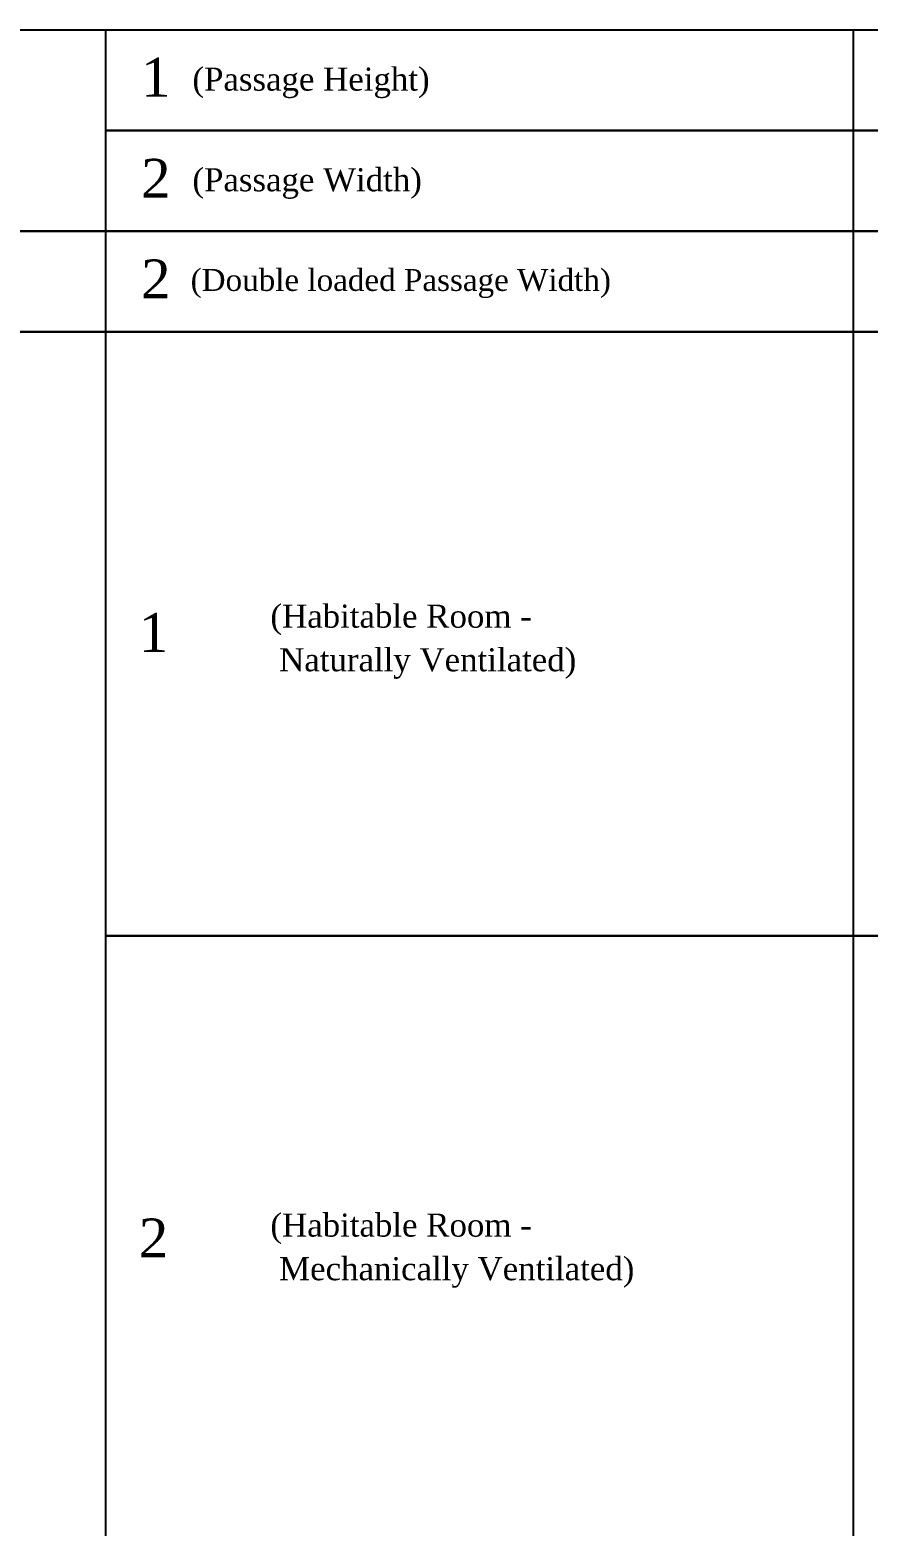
# Model space of a CAD drawing. Header units: millimetres. Extents: x -9481 to -9286, y 28694 to 28853.
# Drawn here: x -9462.12 to -9457.79, y 28758.33 to 28766.07 of the extents above; entities that cross this region are included whole.
import ezdxf

# ---------------------------------------------------------------- set-up
doc = ezdxf.new("R2010")
doc.units = ezdxf.units.MM
doc.linetypes.add('CONTINULUS', pattern=[0])
doc.styles.add('MtXpl_Georgia', font='georgiab.ttf')

msp = doc.modelspace()

# ---------------------------------------------------------------- linework, layer by layer
for p, q in [((-9461.731845, 28766.069052), (-9461.731845, 28765.546902)), ((-9457.862239, 28766.069052), (-9457.862239, 28765.548405)), ((-9461.731845, 28765.548405), (-9461.731845, 28765.026255)), ((-9457.862239, 28765.548405), (-9457.862239, 28765.027759)), ((-9461.731845, 28765.027759), (-9461.731845, 28764.505608)), ((-9457.862239, 28765.027759), (-9457.862239, 28764.507112)), ((-9461.731845, 28764.507112), (-9461.731845, 28761.38323)), ((-9457.862239, 28764.507112), (-9457.862239, 28763.986465)), ((-9457.862239, 28763.986465), (-9457.862239, 28763.465818)), ((-9457.862239, 28763.465818), (-9457.862239, 28762.945171)), ((-9457.862239, 28762.945171), (-9457.862239, 28762.424524)), ((-9457.862239, 28762.424524), (-9457.862239, 28761.903877)), ((-9457.862239, 28761.903877), (-9457.862239, 28761.38323)), ((-9461.731845, 28761.38323), (-9461.731845, 28758.259349)), ((-9457.862239, 28761.38323), (-9457.862239, 28760.862583)), ((-9457.862239, 28760.862583), (-9457.862239, 28760.341936)), ((-9457.862239, 28760.341936), (-9457.862239, 28759.821289)), ((-9457.862239, 28759.821289), (-9457.862239, 28759.300642)), ((-9457.862239, 28759.300642), (-9457.862239, 28758.779996)), ((-9457.862239, 28758.779996), (-9457.862239, 28758.259349))]:
    msp.add_line(p, q)
for points in [[(-9481.2579, 28765.548405), (-9481.2579, 28766.069052), (-9442.229952, 28766.069052), (-9442.229952, 28765.548405)], [(-9461.731845, 28765.548405), (-9455.60159, 28765.548405)], [(-9455.60159, 28765.548405), (-9461.731845, 28765.548405)], [(-9442.229952, 28765.027759), (-9442.229952, 28764.507112), (-9481.2579, 28764.507112), (-9481.2579, 28765.027759), (-9481.2579, 28765.027759)], [(-9470.864214, 28765.027759), (-9455.60159, 28765.027759)], [(-9455.60159, 28765.027759), (-9470.864214, 28765.027759)], [(-9481.2579, 28763.986465), (-9481.2579, 28764.507112), (-9442.229952, 28764.507112), (-9442.229952, 28763.986465)], [(-9442.229952, 28763.986465), (-9442.229952, 28761.38323), (-9461.731845, 28761.38323)], [(-9461.731845, 28761.38323), (-9442.229952, 28761.38323), (-9442.229952, 28760.862583)]]:
    msp.add_lwpolyline(points)

# ---------------------------------------------------------------- texts
at = {"linetype": 'CONTINULUS', "style": 'MtXpl_Georgia'}
for s, height, p in [('1', 0.201222, (-9461.547297, 28765.723972)), ('(Passage Height)', 0.119406, (-9461.281274, 28765.754888)), ('2', 0.201222, (-9461.546318, 28765.201071)), ('(Passage Width)', 0.119406, (-9461.281274, 28765.234241)), ('2', 0.201222, (-9461.546318, 28764.680424)), ('(Double loaded Passage Width)', 0.113436, (-9461.290708, 28764.718826)), ('(Habitable Room -', 0.119406, (-9460.877842, 28762.976611)), ('1', 0.201222, (-9461.558399, 28762.851034)), (' Naturally Ventilated)', 0.119406, (-9460.877842, 28762.751003)), ('2', 0.201222, (-9461.558399, 28759.718938)), ('(Habitable Room -', 0.119406, (-9460.877842, 28759.82635)), (' Mechanically Ventilated)', 0.119406, (-9460.877842, 28759.600742))]:
    msp.add_text(s, height=height, dxfattribs=at).set_placement(p)

doc.saveas('drawing.dxf')
